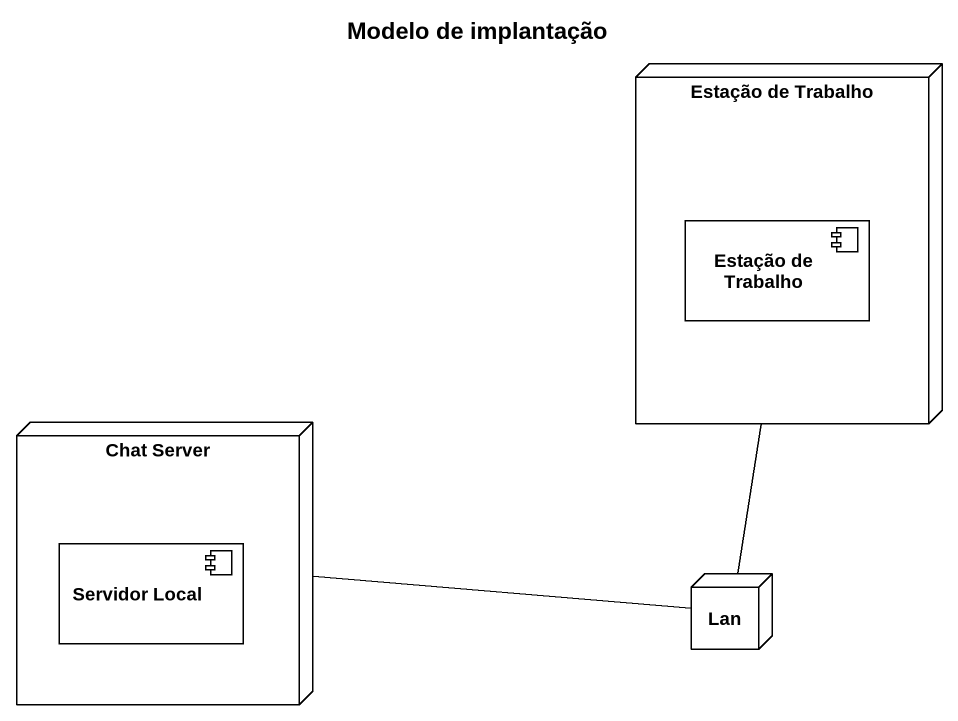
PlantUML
@startuml
title Modelo de implantação
node "Estação de Trabalho" as Estação_de_Trabalho {
  component "Estação de Trabalho" as Estação_de_Trabalho_2
}
node "Chat Server" as Chat_Server {
  component "Servidor Local" as Servidor_Local
}
node Lan
Estação_de_Trabalho -- Lan
Lan -left- Chat_Server
@enduml
